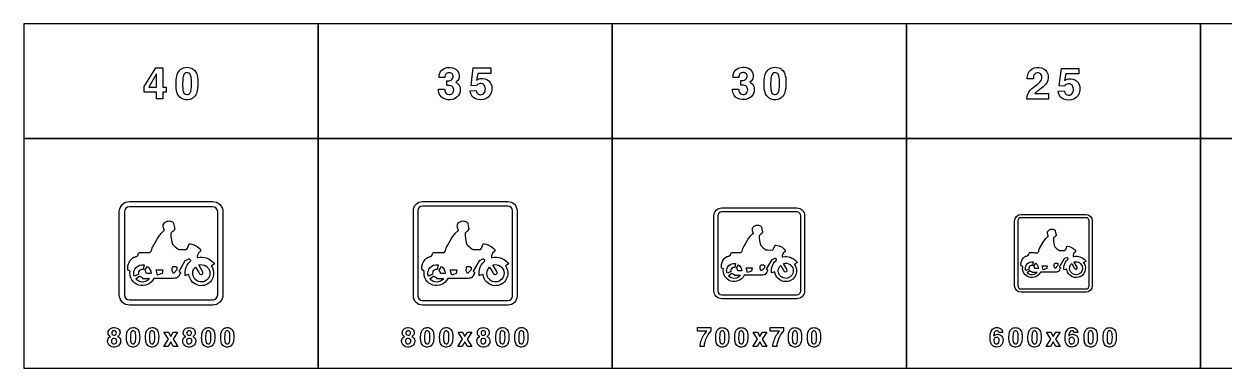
# Model space of a CAD drawing. Extents: x 0 to 18160, y 0 to 2655.
# Drawn here: x 0 to 9262, y 0 to 2655 of the extents above; entities that cross this region are included whole.
import ezdxf

# ---------------------------------------------------------------- set-up
doc = ezdxf.new("R2010")
doc.units = 0
doc.header["$MEASUREMENT"] = 0

msp = doc.modelspace()

# ---------------------------------------------------------------- linework, layer by layer
for points in [[(0, 1770), (2270, 1770), (2270, 2655), (0, 2655)], [(2270, 1770), (4540, 1770), (4540, 2655), (2270, 2655)], [(4540, 1770), (6810, 1770), (6810, 2655), (4540, 2655)], [(6810, 1770), (9080, 1770), (9080, 2655), (6810, 2655)], [(9080, 1770), (11350, 1770), (11350, 2655), (9080, 2655)], [(927.496, 2171.35), (1017.9, 2317.79), (1070.98, 2317.79), (1070.98, 2166.57), (1097.95, 2166.57), (1097.95, 2128.53), (1070.98, 2128.53), (1070.98, 2076.28), (1023.46, 2076.28), (1023.46, 2128.53), (927.496, 2128.53)], [(1023.46, 2269.13), (963.474, 2166.57), (1023.46, 2166.57)], [(0, 0), (2270, 0), (2270, 1770), (0, 1770)], [(2270, 0), (4540, 0), (4540, 1770), (2270, 1770)], [(4540, 0), (6810, 0), (6810, 1770), (4540, 1770)], [(6810, 0), (9080, 0), (9080, 1770), (6810, 1770)], [(9080, 0), (11350, 0), (11350, 1770), (9080, 1770)], [(1071.58, 757.196), (1066.69, 728.665), (1030.78, 716.841), (1020.35, 757.196)], [(3341.58, 757.196), (3336.69, 728.665), (3300.78, 716.841), (3290.35, 757.196)], [(5619.5, 773.171), (5615.23, 748.207), (5583.81, 737.861), (5574.68, 773.171)], [(7897.43, 789.147), (7893.77, 767.749), (7866.84, 758.881), (7859.01, 789.147)], [(1115.2, 221.769), (1080.08, 276.319), (1114.84, 276.319), (1133.11, 242.267), (1151.83, 276.319), (1185.98, 276.319), (1150.44, 222.29), (1186.95, 166.272), (1152.4, 166.272), (1132.54, 202.362), (1112.14, 166.272), (1077.99, 166.272)], [(3385.19, 221.769), (3350.07, 276.319), (3384.84, 276.319), (3403.11, 242.267), (3421.83, 276.319), (3455.97, 276.319), (3420.43, 222.29), (3456.95, 166.271), (3422.4, 166.271), (3402.54, 202.361), (3382.14, 166.271), (3347.99, 166.271)], [(5662.41, 221.387), (5627.29, 275.936), (5662.06, 275.936), (5680.33, 241.884), (5699.05, 275.936), (5733.19, 275.936), (5697.65, 221.908), (5734.17, 165.889), (5699.62, 165.889), (5679.76, 201.979), (5659.35, 165.889), (5625.21, 165.889)], [(7925.79, 221.523), (7890.67, 276.072), (7925.43, 276.072), (7943.7, 242.02), (7962.42, 276.072), (7996.57, 276.072), (7961.03, 222.044), (7997.54, 166.025), (7962.99, 166.025), (7943.13, 202.115), (7922.73, 166.025), (7888.58, 166.025)]]:
    msp.add_lwpolyline(points, close=True)
for points in [[(1173.29, 2191.65, -0.0563084), (1179.33, 2254.48, -0.130301), (1201.53, 2298.28, -0.174843), (1243.35, 2319.69, -0.147552), (1296.47, 2313.05, -0.192146), (1333.28, 2269.88, -0.0833996), (1342.52, 2212.85, -0.0545507), (1337.51, 2142.08, -0.116773), (1318.43, 2098, -0.221099), (1263.57, 2070.32, -0.162564), (1212.11, 2082.84, -0.174743), (1180.84, 2128.26, -0.0640867), (1173.37, 2186.95)], [(3199.84, 2150.87), (3246.2, 2150.87, 0.0411845), (3248.26, 2135.66, 0.335066), (3278.75, 2110.39, 0.276505), (3310.74, 2124.92, 0.158203), (3316.31, 2145.65, 0.0878221), (3313.34, 2161.57, 0.217575), (3294.82, 2178.43, 0.0882727), (3273.57, 2181.56), (3262.75, 2181.56), (3262.75, 2216.82, 0.0282129), (3282.34, 2217.42, 0.50028), (3309.32, 2262.91, 0.235001), (3290.79, 2277.96, 0.165496), (3265.12, 2275.67, 0.220849), (3250.9, 2259.12, 0.055705), (3248.02, 2240.92), (3203.2, 2240.92, -0.0488003), (3204.97, 2263.51, -0.30773), (3262.59, 2318.01, -0.146685), (3322.07, 2312.08, -0.469869), (3348.61, 2219.31, -0.0891152), (3336.57, 2207.54), (3332.3, 2204.54, -0.0245333), (3343.48, 2198.14, -0.202429), (3365.75, 2161.45, -0.422325), (3303.08, 2072, -0.154301), (3238.98, 2079.19, -0.287878), (3199.96, 2139.89, -0.0143877)], [(3442.43, 2139.57), (3489.39, 2141.35, 0.0452719), (3495.79, 2125.12, 0.0567733), (3500.53, 2118.25, 0.070207), (3504.95, 2114.77, 0.264984), (3540.97, 2112.87, 0.20748), (3558.38, 2135.98, 0.147389), (3557.24, 2174.01, 0.308532), (3527.86, 2195.42, 0.215743), (3498.08, 2185.19, 0.028781), (3492.71, 2178.95), (3450.09, 2180.96), (3467.91, 2315.64), (3601.95, 2315.64), (3601.95, 2273.77), (3501.51, 2273.77), (3492.55, 2221.76, -0.0211252), (3505.46, 2229.3, -0.121371), (3538.8, 2235.15, -0.244671), (3598.59, 2203.2, -0.173069), (3610.16, 2144.07, -0.256779), (3564.98, 2078.08, -0.199585), (3485.44, 2077.01, -0.245625), (3445.16, 2125.91, -0.0170062)], [(5469.08, 2152.29), (5515.45, 2152.29, 0.0411845), (5517.5, 2137.08, 0.335066), (5547.99, 2111.8, 0.276505), (5579.98, 2126.34, 0.158203), (5585.55, 2147.07, 0.0878221), (5582.59, 2162.99, 0.217575), (5564.07, 2179.85, 0.0882727), (5542.82, 2182.97), (5532, 2182.97), (5532, 2218.24, 0.0282129), (5551.59, 2218.83, 0.50028), (5578.56, 2264.33, 0.235001), (5560.04, 2279.38, 0.165496), (5534.37, 2277.09, 0.220849), (5520.15, 2260.54, 0.055705), (5517.27, 2242.33), (5472.44, 2242.33, -0.0488003), (5474.22, 2264.92, -0.30773), (5531.84, 2319.43, -0.146685), (5591.32, 2313.5, -0.469869), (5617.86, 2220.73, -0.0891152), (5605.81, 2208.96), (5601.55, 2205.96, -0.0245333), (5612.72, 2199.56, -0.202429), (5635, 2162.87, -0.422325), (5572.32, 2073.41, -0.154301), (5508.22, 2080.6, -0.287878), (5469.2, 2141.31, -0.0143877)], [(5711.68, 2191.65, -0.0563084), (5717.72, 2254.48, -0.130301), (5739.91, 2298.28, -0.174843), (5781.74, 2319.69, -0.147552), (5834.86, 2313.05, -0.192146), (5871.67, 2269.88, -0.0833996), (5880.91, 2212.85, -0.0545507), (5875.89, 2142.08, -0.116773), (5856.82, 2098, -0.221099), (5801.96, 2070.32, -0.162564), (5750.5, 2082.84, -0.174743), (5719.22, 2128.26, -0.0640867), (5711.76, 2186.95)], [(7741.06, 2074.79, -0.0640343), (7742.32, 2095.72, -0.161687), (7778.14, 2156.27, -0.0283718), (7819.97, 2188.65, 0.0545111), (7840.86, 2206.58, 0.192461), (7855.83, 2246.12, 0.234238), (7842.24, 2272.5, 0.196223), (7816.93, 2277.28, 0.252425), (7795.01, 2260.1, 0.0856617), (7790.86, 2243.08, 0.0202329), (7790.15, 2231.39), (7743.51, 2231.39, -0.0983795), (7749.55, 2272.7, -0.245047), (7795.72, 2315.83, -0.207102), (7872.69, 2307.49, -0.233443), (7905.15, 2255.16, -0.20961), (7886.99, 2190.98, -0.0785124), (7853.06, 2159.51, 0.0107372), (7817.24, 2133.72, 0.0665092), (7801.37, 2117.68), (7905.86, 2117.68), (7905.86, 2074.79)], [(1224.67, 2161.12, 0.0124589), (1225.19, 2154.8, 0.0668192), (1230.8, 2129.4, 0.615362), (1281.7, 2123.79, 0.0726881), (1287.15, 2136.83, 0.0588562), (1291.85, 2174.11, 0.0389037), (1290.23, 2241.09, 0.084671), (1283.64, 2264.43, 0.156013), (1272.18, 2276.6, 0.143208), (1256.47, 2279.56, 0.172584), (1240.71, 2273.36, 0.132565), (1230.76, 2257.8, 0.0498315), (1226.21, 2236.08, 0.0368731)], [(5763.06, 2161.12, 0.0124589), (5763.57, 2154.8, 0.0668192), (5769.18, 2129.4, 0.615362), (5820.09, 2123.79, 0.0726881), (5825.54, 2136.83, 0.0588562), (5830.24, 2174.11, 0.0389037), (5828.62, 2241.09, 0.084671), (5822.02, 2264.43, 0.156013), (5810.57, 2276.6, 0.143208), (5794.85, 2279.56, 0.172584), (5779.09, 2273.36, 0.132565), (5769.14, 2257.8, 0.0498315), (5764.6, 2236.08, 0.0368731)], [(7981.21, 2136.73), (8028.17, 2138.5, 0.0452719), (8034.56, 2122.27, 0.0567733), (8039.3, 2115.4, 0.070207), (8043.73, 2111.92, 0.264984), (8079.74, 2110.03, 0.20748), (8097.16, 2133.13, 0.147389), (8096.02, 2171.17, 0.308532), (8066.63, 2192.57, 0.215743), (8036.85, 2182.34, 0.028781), (8031.48, 2176.1), (7988.87, 2178.12), (8006.68, 2312.79), (8140.72, 2312.79), (8140.72, 2270.93), (8040.29, 2270.93), (8031.33, 2218.92, -0.0211252), (8044.24, 2226.46, -0.121371), (8077.57, 2232.3, -0.244671), (8137.37, 2200.35, -0.173069), (8148.94, 2141.23, -0.256779), (8103.76, 2075.23, -0.199585), (8024.22, 2074.17, -0.245625), (7983.93, 2123.06, -0.0170062)], [(815, 485, -0.414213), (735, 565), (735, 1205, -0.414213), (815, 1285), (1455, 1285, -0.414213), (1535, 1205), (1535, 565, -0.414213), (1455, 485)], [(815, 525), (1455, 525, 0.414213), (1495, 565), (1495, 1205, 0.414213), (1455, 1245), (815, 1245, 0.414213), (775, 1205), (775, 565, 0.414213)], [(3075, 485, -0.414213), (3005, 555), (3005, 1215, -0.414213), (3075, 1285), (3735, 1285, -0.414213), (3805, 1215), (3805, 555, -0.414213), (3735, 485)], [(3075, 520), (3735, 520, 0.414213), (3770, 555), (3770, 1215, 0.414213), (3735, 1250), (3075, 1250, 0.414213), (3040, 1215), (3040, 555, 0.414213)], [(5385, 535, -0.414213), (5325, 595), (5325, 1175, -0.414213), (5385, 1235), (5965, 1235, -0.414213), (6025, 1175), (6025, 595, -0.414213), (5965, 535)], [(5385, 565), (5965, 565, 0.414213), (5995, 595), (5995, 1175, 0.414213), (5965, 1205), (5385, 1205, 0.414213), (5355, 1175), (5355, 595, 0.414213)], [(932.669, 892.54), (943.369, 891.602), (946.256, 891.58), (972.037, 891.58), (983.669, 904.424), (988.814, 926.756, -0.0734665), (991.494, 933.591), (1030.27, 1000.04), (1037.76, 1011.79), (1057.49, 1036.93, -0.106302), (1075.85, 1055.58, 0.0110135), (1076.83, 1056.58, -0.0597606), (1078.89, 1058.02, 0.0358043), (1082.02, 1060.08, 0.101417), (1082.77, 1061, 0.121164), (1082.92, 1061.82, 0.0681295), (1082.26, 1064.33, -0.00559574), (1081.6, 1066.21), (1075.99, 1083.79, -0.083152), (1073.98, 1095.48, -0.165526), (1079.38, 1113.44, -0.18054), (1102.84, 1131.48, -0.00931078), (1109.65, 1133.05, -0.1105), (1129.09, 1134.09, -0.107842), (1146.35, 1127.14, -0.193493), (1154.65, 1115.05), (1160.66, 1084.86, 0.0172048), (1162.37, 1079.12, -0.0531402), (1162.83, 1076.36, 0.0108776), (1163.49, 1073.18, -0.208209), (1162.87, 1069.71, -0.0626307), (1160.27, 1067.12, 0.128147), (1158.05, 1064.2, -0.0728872), (1154.23, 1057.66, -0.0866384), (1151.1, 1055.46, 0.0801902), (1147.01, 1052.27, -0.063134), (1141.64, 1047.79), (1139.22, 1046.6, 0.26644), (1134.26, 1038.96), (1134.26, 1016.97), (1139.01, 984.152), (1145.79, 955.58), (1150.43, 950.962, 0.0469482), (1186.45, 919.502, -0.00650722), (1187.15, 918.877, 0.218206), (1194.87, 915.774, -0.0203546), (1209.82, 914.893), (1210.37, 914.841), (1251.07, 913.54, 0.151053), (1260.9, 923.683), (1261.18, 924.448), (1274.01, 958.185, -0.0922647), (1295.81, 955.305), (1310.37, 950.596, -0.0521005), (1315.84, 948.471), (1336.27, 938.687, -0.0470384), (1337.23, 937.955), (1339.13, 936.401), (1361.16, 916.79, -0.00817169), (1363.38, 914.08), (1363.38, 905.265), (1363.33, 901.933), (1346.14, 886.413), (1337.39, 866.665), (1337.39, 852.745, -0.0145012), (1342.55, 854.098, -0.265916), (1462.96, 813.607, -0.0810022), (1466.92, 808.631, 0.0363716), (1468.07, 807.145, -0.139956), (1468.75, 805.727, -0.160071), (1468.18, 803.694, -0.102832), (1467.29, 802.642), (1446.87, 789.75, 0.0925799), (1445.76, 788.288, 0.0790664), (1445.55, 787.602, -0.188308), (1463.29, 720.201, -0.261646), (1409.32, 644.676, -0.0175687), (1403.14, 641.998, -0.296211), (1301.28, 662.524, -0.179221), (1272.68, 722.618, 0.116494), (1271.43, 722.437, 0.0103544), (1270.6, 722.093), (1246.29, 713.544, -0.0383869), (1245.67, 713.613, -0.2492), (1244, 715.031, -0.123838), (1243.47, 719.397, 0.0149387), (1243.65, 722.299), (1243.65, 736.002, -0.0757121), (1245.36, 758.564), (1245.48, 759.116, -0.164288), (1283.71, 823.002), (1284.43, 823.555, -0.0193104), (1285.57, 824.471, 0.232387), (1287.43, 827.968, 0.210015), (1285.93, 831.064), (1276.24, 839.407, 0.319438), (1269.53, 839.288), (1250.37, 830.859, 0.146069), (1242.42, 825.933), (1199.63, 751.625, -0.00762211), (1197.76, 748.904, 0.0853015), (1196.62, 746.504, 0.267708), (1197.12, 744.379, 0.00778234), (1197.62, 743.899), (1206.02, 738.596, -0.281828), (1208, 735.145, -0.10676), (1206.6, 730.573, -0.00628298), (1206.12, 729.613), (1197.92, 713.91, -0.0103413), (1195.93, 710.687, 0.0265761), (1195.52, 709.888, -0.102349), (1194.21, 708.241, 0.0536974), (1192.75, 706.687, 0.0465379), (1192.48, 706.207, -0.153336), (1177.21, 694.531, -0.0602058), (1155, 691.393), (1154.33, 691.397), (1000.77, 691.58, -0.878082), (819.1, 747.511, 0.0806688), (818.597, 748.116), (804.84, 754.756, -0.0367478), (803.189, 755.808, -0.0743239), (802.229, 756.904, -0.0353878), (801.251, 771.363, -0.0824297), (806.595, 803.701, -0.025853), (810.482, 813.555, -0.171848), (848.895, 855.85, -0.0205611), (853.525, 856.241, 0.119232), (863.513, 859.669, -0.0351181), (867.194, 861.383), (869.525, 862.596, 0.053858), (872.244, 864.035, -0.0879301), (875.194, 865.705, 0.0714282), (878.439, 867.419, 0.234052), (880.244, 872.196, 0.0224439), (879.926, 875.372, -0.173776), (880.681, 878.709, 0.00833532), (881.888, 880.79, -0.0894157), (891.006, 892.54)], [(3202.67, 892.54), (3213.37, 891.602), (3216.26, 891.58), (3242.04, 891.58), (3253.67, 904.424), (3258.81, 926.756, -0.0734665), (3261.49, 933.591), (3300.27, 1000.04), (3307.76, 1011.79), (3327.49, 1036.93, -0.106302), (3345.85, 1055.58, 0.0110135), (3346.83, 1056.58, -0.0597606), (3348.88, 1058.02, 0.0358043), (3352.02, 1060.08, 0.101417), (3352.77, 1061, 0.121164), (3352.92, 1061.82, 0.0681295), (3352.26, 1064.33, -0.00559574), (3351.59, 1066.21), (3345.99, 1083.79, -0.083152), (3343.98, 1095.48, -0.165526), (3349.38, 1113.44, -0.18054), (3372.84, 1131.48, -0.00931078), (3379.65, 1133.05, -0.1105), (3399.09, 1134.09, -0.107842), (3416.35, 1127.14, -0.193493), (3424.65, 1115.05), (3430.66, 1084.86, 0.0172048), (3432.37, 1079.12, -0.0531402), (3432.82, 1076.36, 0.0108776), (3433.49, 1073.18, -0.208209), (3432.87, 1069.71, -0.0626307), (3430.27, 1067.12, 0.128147), (3428.05, 1064.2, -0.0728872), (3424.23, 1057.66, -0.0866384), (3421.1, 1055.46, 0.0801902), (3417.01, 1052.27, -0.063134), (3411.64, 1047.79), (3409.22, 1046.6, 0.26644), (3404.26, 1038.96), (3404.26, 1016.97), (3409.01, 984.152), (3415.79, 955.58), (3420.43, 950.962, 0.0469482), (3456.45, 919.502, -0.00650722), (3457.15, 918.877, 0.218206), (3464.87, 915.774, -0.0203546), (3479.82, 914.893), (3480.37, 914.841), (3521.07, 913.54, 0.151053), (3530.9, 923.683), (3531.18, 924.448), (3544.01, 958.185, -0.0922647), (3565.81, 955.305), (3580.37, 950.596, -0.0521005), (3585.84, 948.471), (3606.27, 938.687, -0.0470384), (3607.23, 937.955), (3609.13, 936.401), (3631.16, 916.79, -0.00817169), (3633.38, 914.08), (3633.38, 905.265), (3633.33, 901.933), (3616.14, 886.413), (3607.39, 866.665), (3607.39, 852.745, -0.0145012), (3612.55, 854.098, -0.265916), (3732.96, 813.607, -0.0810022), (3736.92, 808.631, 0.0363716), (3738.07, 807.145, -0.139956), (3738.75, 805.727, -0.160071), (3738.18, 803.694, -0.102832), (3737.28, 802.642), (3716.87, 789.75, 0.0925799), (3715.76, 788.288, 0.0790664), (3715.55, 787.602, -0.188308), (3733.29, 720.201, -0.261646), (3679.32, 644.676, -0.0175687), (3673.14, 641.998, -0.296211), (3571.28, 662.524, -0.179221), (3542.68, 722.618, 0.116494), (3541.43, 722.437, 0.0103544), (3540.6, 722.093), (3516.28, 713.544, -0.0383869), (3515.66, 713.613, -0.2492), (3514, 715.031, -0.123838), (3513.47, 719.397, 0.0149387), (3513.65, 722.299), (3513.65, 736.002, -0.0757121), (3515.36, 758.564), (3515.48, 759.116, -0.164288), (3553.71, 823.002), (3554.43, 823.555, -0.0193104), (3555.57, 824.471, 0.232387), (3557.43, 827.968, 0.210015), (3555.93, 831.064), (3546.24, 839.407, 0.319438), (3539.53, 839.288), (3520.37, 830.859, 0.146069), (3512.42, 825.933), (3469.63, 751.625, -0.00762211), (3467.76, 748.904, 0.0853015), (3466.62, 746.504, 0.267708), (3467.12, 744.379, 0.00778234), (3467.62, 743.899), (3476.02, 738.596, -0.281828), (3478, 735.145, -0.10676), (3476.6, 730.573, -0.00628298), (3476.12, 729.613), (3467.92, 713.91, -0.0103413), (3465.93, 710.687, 0.0265761), (3465.52, 709.888, -0.102349), (3464.21, 708.241, 0.0536974), (3462.75, 706.687, 0.0465379), (3462.48, 706.207, -0.153336), (3447.21, 694.531, -0.0602058), (3425, 691.393), (3424.32, 691.397), (3270.77, 691.58, -0.878082), (3089.1, 747.511, 0.0806688), (3088.6, 748.116), (3074.84, 754.756, -0.0367478), (3073.19, 755.808, -0.0743239), (3072.23, 756.904, -0.0353878), (3071.25, 771.363, -0.0824297), (3076.59, 803.701, -0.025853), (3080.48, 813.555, -0.171848), (3118.89, 855.85, -0.0205611), (3123.52, 856.241, 0.119232), (3133.51, 859.669, -0.0351181), (3137.19, 861.383), (3139.52, 862.596, 0.053858), (3142.24, 864.035, -0.0879301), (3145.19, 865.705, 0.0714282), (3148.44, 867.419, 0.234052), (3150.24, 872.196, 0.0224439), (3149.93, 875.372, -0.173776), (3150.68, 878.709, 0.00833532), (3151.89, 880.79, -0.0894157), (3161.01, 892.54)], [(7695, 585, -0.414213), (7645, 635), (7645, 1135, -0.414213), (7695, 1185), (8195, 1185, -0.414213), (8245, 1135), (8245, 635, -0.414213), (8195, 585)], [(7695, 610), (8195, 610, 0.414213), (8220, 635), (8220, 1135, 0.414213), (8195, 1160), (7695, 1160, 0.414213), (7670, 1135), (7670, 635, 0.414213)], [(5497.96, 891.597), (5507.32, 890.777), (5509.85, 890.757), (5532.41, 890.757), (5542.59, 901.996), (5547.09, 921.537, -0.0734665), (5549.43, 927.517), (5583.36, 985.656), (5589.92, 995.937), (5607.18, 1017.94, -0.106302), (5623.25, 1034.26, 0.0110135), (5624.1, 1035.14, -0.0597606), (5625.9, 1036.4, 0.0358043), (5628.64, 1038.2, 0.101417), (5629.3, 1039, 0.121164), (5629.43, 1039.72, 0.0681295), (5628.85, 1041.92, -0.00559574), (5628.27, 1043.56), (5623.37, 1058.94, -0.083152), (5621.61, 1069.17, -0.165526), (5626.33, 1084.89, -0.18054), (5646.86, 1100.67, -0.00931078), (5652.82, 1102.04, -0.1105), (5669.83, 1102.95, -0.107842), (5684.93, 1096.88, -0.193493), (5692.19, 1086.3), (5697.45, 1059.88, 0.0172048), (5698.95, 1054.86, -0.0531402), (5699.35, 1052.44, 0.0108776), (5699.93, 1049.66, -0.208209), (5699.39, 1046.62, -0.0626307), (5697.11, 1044.36, 0.128147), (5695.17, 1041.8, -0.0728872), (5691.83, 1036.08, -0.0866384), (5689.09, 1034.16, 0.0801902), (5685.51, 1031.36, -0.063134), (5680.81, 1027.44), (5678.69, 1026.4, 0.26644), (5674.35, 1019.72), (5674.35, 1000.48), (5678.51, 971.758), (5684.44, 946.757), (5688.5, 942.716, 0.0469482), (5720.02, 915.189, -0.00650722), (5720.63, 914.642, 0.218206), (5727.39, 911.927, -0.0203546), (5740.71, 911.134), (5776.56, 909.972, 0.151053), (5785.16, 918.847), (5785.41, 919.517), (5796.63, 949.037, -0.0922647), (5815.71, 946.517), (5828.45, 942.396, -0.0521005), (5833.23, 940.537), (5851.11, 931.976, -0.0470384), (5851.95, 931.336), (5853.61, 929.976), (5872.89, 912.816, -0.00817169), (5874.83, 910.445), (5874.83, 902.732), (5874.79, 899.816), (5859.75, 886.236), (5852.09, 868.957), (5852.09, 856.777, -0.0145012), (5856.61, 857.961, -0.265916), (5961.97, 822.531, -0.0810022), (5965.43, 818.177, 0.0363716), (5966.43, 816.877, -0.139956), (5967.03, 815.636, -0.160071), (5966.53, 813.857, -0.102832), (5965.75, 812.937), (5947.89, 801.656, 0.0925799), (5946.91, 800.377, 0.0790664), (5946.73, 799.777, -0.188308), (5962.26, 740.801, -0.261646), (5915.03, 674.716, -0.0175687), (5909.62, 672.373, -0.296211), (5820.49, 690.334, -0.179221), (5795.47, 742.916, 0.116494), (5794.37, 742.757, 0.0103544), (5793.65, 742.457), (5772.37, 734.976, -0.0383869), (5771.83, 735.037, -0.2492), (5770.37, 736.277, -0.123838), (5769.91, 740.097, 0.0149387), (5770.07, 742.636), (5770.07, 754.627, -0.0757121), (5771.62, 774.61, -0.164288), (5805.12, 830.752), (5805.75, 831.236, -0.0193104), (5806.75, 832.037, 0.232387), (5808.37, 835.097, 0.210015), (5807.07, 837.806), (5798.58, 845.106, 0.319438), (5792.71, 845.002), (5775.95, 837.627, 0.146069), (5768.99, 833.316), (5731.55, 768.297, -0.00762211), (5729.91, 765.916, 0.0853015), (5728.91, 763.816, 0.267708), (5729.35, 761.957, 0.00778234), (5729.79, 761.537), (5737.14, 756.896, -0.281828), (5738.87, 753.877, -0.10676), (5737.65, 749.877, -0.00628298), (5737.23, 749.037), (5730.05, 735.296, -0.0103413), (5728.31, 732.476, 0.0265761), (5727.95, 731.777, -0.102349), (5726.81, 730.336, 0.0536974), (5725.41, 728.766, -0.153336), (5711.94, 718.34, -0.0602058), (5692.5, 715.593), (5691.91, 715.597), (5557.55, 715.758, -0.878082), (5398.59, 764.697, 0.0806688), (5398.15, 765.226), (5386.11, 771.037, -0.0367478), (5384.66, 771.957, -0.0743239), (5383.82, 772.916, -0.0353878), (5382.97, 785.568, -0.0824297), (5387.65, 813.863, -0.025853), (5391.05, 822.486, -0.171848), (5424.66, 859.494, -0.0205611), (5428.71, 859.836, 0.119232), (5437.45, 862.836, -0.0351181), (5440.67, 864.335), (5442.71, 865.396, 0.053858), (5445.09, 866.656, -0.0879301), (5447.67, 868.117, 0.0714282), (5450.51, 869.617, 0.234052), (5452.09, 873.797, 0.0224439), (5451.81, 876.576, -0.173776), (5452.47, 879.496, 0.00833532), (5453.53, 881.316, -0.0894157), (5461.5, 891.597)], [(7793.25, 890.655), (7801.28, 889.952), (7803.44, 889.935), (7822.78, 889.935), (7831.5, 899.568), (7835.36, 916.317, -0.0734665), (7837.37, 921.443), (7866.45, 971.277), (7872.07, 980.089), (7886.87, 998.95, -0.106302), (7900.64, 1012.94, 0.0110135), (7901.37, 1013.69, -0.0597606), (7902.91, 1014.77, 0.0358043), (7905.26, 1016.31, 0.101417), (7905.83, 1017, 0.121164), (7905.94, 1017.61, 0.0681295), (7905.44, 1019.5, -0.00559574), (7904.95, 1020.91), (7900.74, 1034.09, -0.083152), (7899.23, 1042.86, -0.165526), (7903.28, 1056.33, -0.18054), (7920.88, 1069.86, -0.00931078), (7925.99, 1071.04, -0.1105), (7940.56, 1071.82, -0.107842), (7953.51, 1066.61, -0.193493), (7959.74, 1057.54), (7964.24, 1034.89, 0.0172048), (7965.53, 1030.59, -0.0531402), (7965.87, 1028.52, 0.0108776), (7966.37, 1026.13, -0.208209), (7965.9, 1023.53, -0.0626307), (7963.95, 1021.59, 0.128147), (7962.29, 1019.4, -0.0728872), (7959.42, 1014.49, -0.0866384), (7957.08, 1012.85, 0.0801902), (7954.01, 1010.45, -0.063134), (7949.98, 1007.09), (7948.16, 1006.2, 0.26644), (7944.44, 1000.47), (7944.44, 983.98), (7948.01, 959.364), (7953.09, 937.935), (7956.57, 934.471, 0.0469482), (7983.59, 910.876, -0.00650722), (7984.11, 910.408, 0.218206), (7989.9, 908.081, -0.0203546), (8001.32, 907.4), (8032.05, 906.405, 0.151053), (8039.42, 914.012), (8039.64, 914.586), (8049.26, 939.889, -0.0922647), (8065.61, 937.729), (8076.53, 934.197, -0.0521005), (8080.63, 932.603), (8095.95, 925.265, -0.0470384), (8096.67, 924.716), (8098.1, 923.551), (8114.62, 908.842, -0.00817169), (8116.28, 906.81), (8116.28, 900.199), (8116.25, 897.7), (8103.36, 886.059), (8096.79, 871.249), (8096.79, 860.809, -0.0145012), (8100.66, 861.823, -0.265916), (8190.97, 831.455, -0.0810022), (8193.94, 827.724, 0.0363716), (8194.8, 826.609, -0.139956), (8195.31, 825.545, -0.160071), (8194.88, 824.02, -0.102832), (8194.21, 823.232), (8178.9, 813.562, 0.0925799), (8178.07, 812.466, 0.0790664), (8177.91, 811.952, -0.188308), (8191.22, 761.401, -0.261646), (8150.74, 704.757, -0.0175687), (8146.11, 702.748, -0.296211), (8069.71, 718.143, -0.179221), (8048.26, 763.213, 0.116494), (8047.32, 763.078, 0.0103544), (8046.7, 762.82), (8028.23, 756.434, -0.2492), (8026.75, 757.523, -0.123838), (8026.35, 760.798, 0.0149387), (8026.49, 762.974), (8026.49, 773.252, -0.0757121), (8027.81, 790.38, -0.164288), (8056.53, 838.502), (8057.07, 838.917, -0.0193104), (8057.93, 839.603, 0.232387), (8059.32, 842.226, 0.210015), (8058.2, 844.548), (8050.93, 850.805, 0.319438), (8045.9, 850.716), (8031.53, 844.394, 0.146069), (8025.56, 840.7), (7993.47, 784.969, -0.00762211), (7992.07, 782.928, 0.0853015), (7991.21, 781.128, 0.267708), (7991.59, 779.534, 0.00778234), (7991.96, 779.174), (7998.26, 775.197, -0.281828), (7999.75, 772.609, -0.10676), (7998.7, 769.18, -0.00628298), (7998.34, 768.46), (7992.19, 756.683, -0.0103413), (7990.7, 754.265, 0.0265761), (7990.39, 753.666, -0.102349), (7989.41, 752.431, 0.0536974), (7988.21, 751.085, -0.153336), (7976.66, 742.148, -0.0602058), (7959.74, 739.796), (7844.33, 739.935, -0.878082), (7707.93, 782.08, 0.0275905), (7707.61, 782.397), (7697.38, 787.317, -0.0367478), (7696.14, 788.106, -0.0743239), (7695.42, 788.928, -0.0353878), (7694.69, 799.773, -0.0824297), (7698.7, 824.026, -0.025853), (7701.61, 831.417, -0.171848), (7730.42, 863.138, -0.0205611), (7733.89, 863.431, 0.119232), (7741.38, 866.002, -0.0351181), (7744.14, 867.288), (7745.89, 868.197, 0.053858), (7747.93, 869.277, -0.0879301), (7750.14, 870.529, 0.0714282), (7752.58, 871.815, 0.234052), (7753.93, 875.397, 0.0224439), (7753.69, 877.779, -0.173776), (7754.26, 880.282, 0.00833532), (7755.17, 881.842, -0.0894157), (7762, 890.655)], [(926.337, 796.79), (919.573, 760.768, 0.215973), (895.689, 755.669, 0.303972), (883.895, 723.35, -0.0465995), (850.496, 708.904, -0.0530885), (847.369, 723.328, -0.152043), (855.638, 763.167, -0.262006), (907.801, 796.79)], [(980.26, 731.511, -0.207676), (979.479, 730.482, -0.0406322), (978.729, 730.163), (944.361, 730.218, 0.192112), (933.763, 753.819), (952.727, 784.584, -0.224554)], [(1153.47, 730.258), (1142.65, 749.268), (1143.94, 773.317, -0.207573), (1148.26, 782.437, -0.0936629), (1151.68, 783.899), (1171.76, 783.899), (1179.72, 779.008, -0.114343), (1180.06, 778.323, -0.0648039), (1180.14, 777.508), (1180.01, 758.506)], [(1405.93, 785.705, -0.0427255), (1409.5, 782.966), (1413.2, 779.87, -0.00685609), (1414.61, 778.549, -0.984128), (1324.62, 681.321), (1324.13, 681.826), (1318.18, 687.73, -0.071969), (1309.92, 699.502, -0.0470388), (1305, 712.102, -0.305541), (1324, 778.879), (1349.17, 736.238, 0.0355808), (1354.81, 728.055, 0.977951), (1379.37, 742.716, 0.0278456), (1378.66, 743.939), (1349.68, 795.031), (1348.75, 796.781, -0.197025)], [(3196.34, 796.79), (3189.57, 760.768, 0.215973), (3165.69, 755.669, 0.303972), (3153.89, 723.35, -0.0465995), (3120.5, 708.904, -0.0530885), (3117.37, 723.328, -0.152043), (3125.64, 763.167, -0.262006), (3177.8, 796.79)], [(3250.26, 731.511, -0.207676), (3249.48, 730.482, -0.0406322), (3248.73, 730.163), (3214.36, 730.218, 0.192112), (3203.76, 753.819), (3222.73, 784.584, -0.224554)], [(3423.47, 730.258), (3412.65, 749.268), (3413.94, 773.317, -0.207573), (3418.26, 782.437, -0.0936629), (3421.67, 783.899), (3441.76, 783.899), (3449.72, 779.008, -0.114343), (3450.06, 778.323, -0.0648039), (3450.14, 777.508), (3450.01, 758.506)], [(3675.93, 785.705, -0.0427255), (3679.5, 782.966), (3683.2, 779.87, -0.00685609), (3684.61, 778.549, -0.984128), (3594.62, 681.321), (3594.13, 681.826), (3588.18, 687.73, -0.071969), (3579.92, 699.502, -0.0470388), (3575, 712.102, -0.305541), (3594, 778.879), (3619.16, 736.238, 0.0355808), (3624.81, 728.055, 0.977951), (3649.37, 742.716, 0.0278456), (3648.66, 743.939), (3619.68, 795.031), (3618.75, 796.781, -0.197025)], [(5492.42, 807.816), (5486.5, 776.297, 0.215973), (5465.6, 771.836, 0.303972), (5455.28, 743.556, -0.0465995), (5426.06, 730.916, -0.0530885), (5423.32, 743.537, -0.152043), (5430.56, 778.396, -0.262006), (5476.2, 807.816)], [(5539.6, 750.697, -0.207676), (5538.92, 749.797, -0.0406322), (5538.26, 749.517), (5508.19, 749.566, 0.192112), (5498.92, 770.216), (5515.51, 797.136, -0.224554)], [(5691.16, 749.601), (5681.69, 766.234), (5682.82, 787.277, -0.207573), (5686.6, 795.257, -0.0936629), (5689.59, 796.537), (5707.16, 796.537), (5714.13, 792.257, -0.114343), (5714.42, 791.658, -0.0648039), (5714.5, 790.945), (5714.39, 774.318)], [(5912.07, 798.117, -0.0427255), (5915.18, 795.72), (5918.42, 793.011, -0.00685609), (5919.65, 791.855, -0.984128), (5840.92, 706.781), (5840.49, 707.222), (5835.28, 712.388, -0.071969), (5828.06, 722.689, -0.0470388), (5823.75, 733.714, -0.305541), (5840.37, 792.144), (5862.39, 754.834, 0.0355808), (5867.33, 747.673, 0.977951), (5888.83, 760.502, 0.0278456), (5888.2, 761.572), (5862.84, 806.277), (5862.03, 807.808, -0.197025)], [(7788.5, 818.842), (7783.43, 791.826, 0.215973), (7765.52, 788.002, 0.303972), (7756.67, 763.763, -0.0465995), (7731.62, 752.928, -0.0530885), (7729.28, 763.746, -0.152043), (7735.48, 793.625, -0.262006), (7774.6, 818.842)], [(7741.31, 737.02), (7758.09, 750.905), (7759.96, 752.655, -0.0903529), (7761.16, 753.375, -0.0964605), (7761.68, 753.444, 0.140039), (7778.25, 745.557, -0.177471), (7778.92, 744.032), (7778.77, 740.809, 0.248803), (7779.61, 740.02, 0.0334913), (7780.77, 739.935), (7819.98, 739.935, -0.16455), (7794.5, 721.18, -0.259081), (7747.96, 730.282, -0.0480415)], [(7828.94, 769.883, -0.207676), (7828.36, 769.111, -0.0406322), (7827.8, 768.872), (7802.02, 768.914, 0.192112), (7794.07, 786.614), (7808.29, 809.688, -0.224554)], [(7958.85, 768.944), (7950.74, 783.201), (7951.7, 801.237, -0.207573), (7954.94, 808.078, -0.0936629), (7957.51, 809.174), (7972.57, 809.174), (7978.54, 805.506, -0.114343), (7978.79, 804.993, -0.0648039), (7978.85, 804.381), (7978.76, 790.13)], [(8148.2, 810.529, -0.0427255), (8150.87, 808.475), (8153.65, 806.153, -0.00685609), (8154.7, 805.162, -0.984128), (8087.22, 732.241), (8086.85, 732.619), (8082.39, 737.047, -0.071969), (8076.19, 745.877, -0.0470388), (8072.5, 755.327, -0.305541), (8086.75, 805.409), (8105.62, 773.429, 0.0355808), (8109.86, 767.292, 0.977951), (8128.28, 778.287, 0.0278456), (8127.74, 779.205), (8106.01, 817.523), (8105.31, 818.836, -0.197025)], [(863.412, 687.694), (885.791, 706.207), (888.283, 708.54, -0.0903529), (889.881, 709.5, -0.0964605), (890.569, 709.591, 0.140039), (912.669, 699.076, -0.177471), (913.559, 697.042), (913.367, 692.745, 0.248803), (914.201, 691.761, 0.0303233), (914.751, 691.625, 0.0334913), (916.027, 691.58), (968.306, 691.58, -0.16455), (934.337, 666.573, -0.259081), (872.283, 678.709, -0.0480415)], [(3133.41, 687.694), (3155.79, 706.207), (3158.28, 708.54, -0.0903529), (3159.88, 709.5, -0.0964605), (3160.57, 709.591, 0.140039), (3182.67, 699.076, -0.177471), (3183.56, 697.042), (3183.37, 692.745, 0.248803), (3184.2, 691.761, 0.0303233), (3184.75, 691.625, 0.0334913), (3186.03, 691.58), (3238.31, 691.58, -0.16455), (3204.34, 666.573, -0.259081), (3142.28, 678.709, -0.0480415)], [(5437.36, 712.357), (5456.94, 728.556), (5459.12, 730.597, -0.0903529), (5460.52, 731.437, -0.0964605), (5461.12, 731.517, 0.140039), (5480.46, 722.316, -0.177471), (5481.24, 720.537), (5481.07, 716.777, 0.248803), (5482.04, 715.856, 0.0334913), (5483.4, 715.758), (5529.14, 715.758, -0.16455), (5499.42, 693.877, -0.259081), (5445.12, 704.496, -0.0480415)], [(667.968, 242.323, -0.0382282), (664.485, 243.627, -0.270406), (649.106, 267.703, -0.377372), (679.437, 309.622, -0.15371), (717.921, 307.513, -0.416366), (738.324, 258.058, -0.173733), (723.774, 243.674), (722.328, 242.987, -0.0479914), (731.997, 238.034, -0.173856), (743.608, 221.873, -0.440125), (712.542, 164.243, -0.184), (667.115, 168.106, -0.410286), (649.627, 226.897, -0.151435), (664.035, 240.357)], [(677.305, 267.821, 0.0587981), (678.182, 263.887, 0.18403), (685.267, 254.717, 0.217144), (702.684, 253.485, 0.192437), (710.883, 260.57, 0.157808), (712.542, 273.982, 0.166677), (707.968, 282.821, 0.173614), (695.954, 287.323, 0.2359), (681.002, 280.902, 0.184791)], [(791.138, 234.258, -0.0563084), (794.763, 271.959, -0.130301), (808.081, 298.238, -0.174843), (833.176, 311.082, -0.147552), (865.048, 307.101, -0.192146), (887.133, 281.201, -0.0833996), (892.678, 246.983, -0.0545507), (889.668, 204.518, -0.116773), (878.223, 178.073, -0.221099), (845.308, 161.461, -0.162564), (814.432, 168.973, -0.174743), (795.664, 196.224, -0.0640867), (791.185, 231.438)], [(821.967, 215.94, 0.0124589), (822.275, 212.149, 0.0668192), (825.64, 196.912, 0.615362), (856.185, 193.547, 0.0726881), (859.455, 201.367, 0.0588562), (862.275, 223.736, 0.0389037), (861.304, 263.926, 0.084671), (857.346, 277.93, 0.156013), (850.474, 285.229, 0.143208), (841.043, 287.006, 0.172584), (831.588, 283.286, 0.132565), (825.616, 273.949, 0.0498315), (822.891, 260.916, 0.0368731)], [(937.884, 234.249, -0.0563084), (941.509, 271.95, -0.130301), (954.827, 298.23, -0.174843), (979.922, 311.073, -0.147552), (1011.79, 307.092, -0.192146), (1033.88, 281.192, -0.0833996), (1039.42, 246.974, -0.0545507), (1036.41, 204.509, -0.116773), (1024.97, 178.064, -0.221099), (992.054, 161.452, -0.162564), (961.178, 168.964, -0.174743), (942.41, 196.215, -0.0640867), (937.931, 231.429)], [(968.713, 215.931, 0.0124589), (969.021, 212.14, 0.0668192), (972.386, 196.903, 0.615362), (1002.93, 193.538, 0.0726881), (1006.2, 201.358, 0.0588562), (1009.02, 223.727, 0.0389037), (1008.05, 263.917, 0.084671), (1004.09, 277.922, 0.156013), (997.22, 285.22, 0.143208), (987.789, 286.997, 0.172584), (978.334, 283.277, 0.132565), (972.363, 273.94, 0.0498315), (969.637, 260.907, 0.0368731)], [(1248.01, 242.296, -0.0382282), (1244.53, 243.599, -0.270406), (1229.15, 267.675, -0.377372), (1259.48, 309.594, -0.15371), (1297.96, 307.485, -0.416366), (1318.36, 258.03, -0.173733), (1303.82, 243.646), (1302.37, 242.959, -0.0479914), (1312.04, 238.007, -0.173856), (1323.65, 221.846, -0.440125), (1292.58, 164.215, -0.184), (1247.16, 168.078, -0.410286), (1229.67, 226.869, -0.151435), (1244.08, 240.329)], [(1257.35, 267.793, 0.0587981), (1258.22, 263.86, 0.18403), (1265.31, 254.689, 0.217144), (1282.72, 253.457, 0.192437), (1290.92, 260.542, 0.157808), (1292.58, 273.955, 0.166677), (1288.01, 282.793, 0.173614), (1276, 287.296, 0.2359), (1261.04, 280.874, 0.184791)], [(1371.18, 234.284, -0.0563084), (1374.8, 271.986, -0.130301), (1388.12, 298.265, -0.174843), (1413.22, 311.109, -0.147552), (1445.09, 307.128, -0.192146), (1467.17, 281.228, -0.0833996), (1472.72, 247.01, -0.0545507), (1469.71, 204.545, -0.116773), (1458.26, 178.1, -0.221099), (1425.35, 161.488, -0.162564), (1394.47, 169, -0.174743), (1375.71, 196.251, -0.0640867), (1371.23, 231.465)], [(1402.01, 215.967, 0.0124589), (1402.32, 212.175, 0.0668192), (1405.68, 196.939, 0.615362), (1436.23, 193.574, 0.0726881), (1439.5, 201.394, 0.0588562), (1442.32, 223.763, 0.0389037), (1441.34, 263.953, 0.084671), (1437.39, 277.957, 0.156013), (1430.52, 285.256, 0.143208), (1421.08, 287.033, 0.172584), (1411.63, 283.313, 0.132565), (1405.66, 273.976, 0.0498315), (1402.93, 260.943, 0.0368731)], [(1517.93, 234.312, -0.0563084), (1521.55, 272.013, -0.130301), (1534.87, 298.293, -0.174843), (1559.96, 311.136, -0.147552), (1591.83, 307.155, -0.192146), (1613.92, 281.255, -0.0833996), (1619.47, 247.037, -0.0545507), (1616.46, 204.573, -0.116773), (1605.01, 178.127, -0.221099), (1572.1, 161.516, -0.162564), (1541.22, 169.028, -0.174743), (1522.45, 196.279, -0.0640867), (1517.97, 231.492)], [(1548.75, 215.994, 0.0124589), (1549.06, 212.203, 0.0668192), (1552.43, 196.966, 0.615362), (1582.97, 193.601, 0.0726881), (1586.24, 201.421, 0.0588562), (1589.06, 223.791, 0.0389037), (1588.09, 263.98, 0.084671), (1584.13, 277.985, 0.156013), (1577.26, 285.283, 0.143208), (1567.83, 287.061, 0.172584), (1558.38, 283.34, 0.132565), (1552.4, 274.004, 0.0498315), (1549.68, 260.971, 0.0368731)], [(2937.96, 242.323, -0.0382282), (2934.48, 243.627, -0.270406), (2919.1, 267.702, -0.377372), (2949.43, 309.622, -0.15371), (2987.91, 307.513, -0.416366), (3008.32, 258.058, -0.173733), (2993.77, 243.674), (2992.32, 242.987, -0.0479914), (3001.99, 238.034, -0.173856), (3013.6, 221.873, -0.440125), (2982.54, 164.243, -0.184), (2937.11, 168.105, -0.410286), (2919.62, 226.897, -0.151435), (2934.03, 240.357)], [(2947.3, 267.821, 0.0587981), (2948.18, 263.887, 0.18403), (2955.26, 254.717, 0.217144), (2972.68, 253.485, 0.192437), (2980.88, 260.57, 0.157808), (2982.54, 273.982, 0.166677), (2977.96, 282.821, 0.173614), (2965.95, 287.323, 0.2359), (2951, 280.902, 0.184791)], [(3061.13, 234.257, -0.0563084), (3064.76, 271.959, -0.130301), (3078.07, 298.238, -0.174843), (3103.17, 311.082, -0.147552), (3135.04, 307.101, -0.192146), (3157.13, 281.2, -0.0833996), (3162.67, 246.982, -0.0545507), (3159.66, 204.518, -0.116773), (3148.22, 178.073, -0.221099), (3115.3, 161.461, -0.162564), (3084.43, 168.973, -0.174743), (3065.66, 196.224, -0.0640867), (3061.18, 231.437)], [(3091.96, 215.94, 0.0124589), (3092.27, 212.148, 0.0668192), (3095.63, 196.911, 0.615362), (3126.18, 193.546, 0.0726881), (3129.45, 201.366, 0.0588562), (3132.27, 223.736, 0.0389037), (3131.3, 263.926, 0.084671), (3127.34, 277.93, 0.156013), (3120.47, 285.229, 0.143208), (3111.04, 287.006, 0.172584), (3101.58, 283.286, 0.132565), (3095.61, 273.949, 0.0498315), (3092.89, 260.916, 0.0368731)], [(3207.88, 234.248, -0.0563084), (3211.5, 271.95, -0.130301), (3224.82, 298.229, -0.174843), (3249.92, 311.073, -0.147552), (3281.79, 307.092, -0.192146), (3303.87, 281.192, -0.0833996), (3309.42, 246.974, -0.0545507), (3306.41, 204.509, -0.116773), (3294.96, 178.064, -0.221099), (3262.05, 161.452, -0.162564), (3231.17, 168.964, -0.174743), (3212.4, 196.215, -0.0640867), (3207.93, 231.428)], [(3238.71, 215.931, 0.0124589), (3239.02, 212.139, 0.0668192), (3242.38, 196.902, 0.615362), (3272.93, 193.537, 0.0726881), (3276.2, 201.357, 0.0588562), (3279.01, 223.727, 0.0389037), (3278.04, 263.917, 0.084671), (3274.09, 277.921, 0.156013), (3267.21, 285.22, 0.143208), (3257.78, 286.997, 0.172584), (3248.33, 283.277, 0.132565), (3242.36, 273.94, 0.0498315), (3239.63, 260.907, 0.0368731)], [(3518, 242.296, -0.0382282), (3514.52, 243.599, -0.270406), (3499.14, 267.675, -0.377372), (3529.47, 309.594, -0.15371), (3567.96, 307.485, -0.416366), (3588.36, 258.03, -0.173733), (3573.81, 243.646), (3572.36, 242.959, -0.0479914), (3582.03, 238.007, -0.173856), (3593.64, 221.845, -0.440125), (3562.58, 164.215, -0.184), (3517.15, 168.078, -0.410286), (3499.66, 226.869, -0.151435), (3514.07, 240.329)], [(3527.34, 267.793, 0.0587981), (3528.22, 263.86, 0.18403), (3535.3, 254.689, 0.217144), (3552.72, 253.457, 0.192437), (3560.92, 260.542, 0.157808), (3562.58, 273.954, 0.166677), (3558, 282.793, 0.173614), (3545.99, 287.296, 0.2359), (3531.04, 280.874, 0.184791)], [(3641.17, 234.284, -0.0563084), (3644.8, 271.986, -0.130301), (3658.12, 298.265, -0.174843), (3683.21, 311.109, -0.147552), (3715.08, 307.128, -0.192146), (3737.17, 281.227, -0.0833996), (3742.71, 247.009, -0.0545507), (3739.7, 204.545, -0.116773), (3728.26, 178.099, -0.221099), (3695.34, 161.488, -0.162564), (3664.47, 169, -0.174743), (3645.7, 196.251, -0.0640867), (3641.22, 231.464)], [(3672, 215.967, 0.0124589), (3672.31, 212.175, 0.0668192), (3675.68, 196.938, 0.615362), (3706.22, 193.573, 0.0726881), (3709.49, 201.393, 0.0588562), (3712.31, 223.763, 0.0389037), (3711.34, 263.953, 0.084671), (3707.38, 277.957, 0.156013), (3700.51, 285.256, 0.143208), (3691.08, 287.033, 0.172584), (3681.62, 283.313, 0.132565), (3675.65, 273.976, 0.0498315), (3672.93, 260.943, 0.0368731)], [(3787.92, 234.312, -0.0563084), (3791.54, 272.013, -0.130301), (3804.86, 298.293, -0.174843), (3829.96, 311.136, -0.147552), (3861.83, 307.155, -0.192146), (3883.91, 281.255, -0.0833996), (3889.46, 247.037, -0.0545507), (3886.45, 204.572, -0.116773), (3875, 178.127, -0.221099), (3842.09, 161.515, -0.162564), (3811.21, 169.027, -0.174743), (3792.45, 196.278, -0.0640867), (3787.97, 231.492)], [(3818.75, 215.994, 0.0124589), (3819.06, 212.203, 0.0668192), (3822.42, 196.966, 0.615362), (3852.97, 193.601, 0.0726881), (3856.24, 201.421, 0.0588562), (3859.06, 223.79, 0.0389037), (3858.08, 263.98, 0.084671), (3854.13, 277.985, 0.156013), (3847.26, 285.283, 0.143208), (3837.82, 287.06, 0.172584), (3828.37, 283.34, 0.132565), (3822.4, 274.004, 0.0498315), (3819.67, 260.97, 0.0368731)], [(5197.97, 311.538), (5301.72, 311.538), (5301.72, 287.747, 0.17337), (5248.52, 165.709), (5218.19, 165.709, -0.0554097), (5224.99, 205.33, -0.10295), (5266.79, 281.111), (5270.2, 285.353), (5197.97, 285.353)], [(5338.35, 233.875, -0.0563084), (5341.98, 271.576, -0.130301), (5355.29, 297.856, -0.174843), (5380.39, 310.699, -0.147552), (5412.26, 306.718, -0.192146), (5434.35, 280.818, -0.0833996), (5439.89, 246.6, -0.0545507), (5436.88, 204.136, -0.116773), (5425.44, 177.69, -0.221099), (5392.52, 161.079, -0.162564), (5361.65, 168.591, -0.174743), (5342.88, 195.842, -0.0640867), (5338.4, 231.055)], [(5369.18, 215.557, 0.0124589), (5369.49, 211.766, 0.0668192), (5372.85, 196.529, 0.615362), (5403.4, 193.164, 0.0726881), (5406.67, 200.984, 0.0588562), (5409.49, 223.354, 0.0389037), (5408.52, 263.543, 0.084671), (5404.56, 277.548, 0.156013), (5397.69, 284.846, 0.143208), (5388.26, 286.624, 0.172584), (5378.8, 282.903, 0.132565), (5372.83, 273.567, 0.0498315), (5370.1, 260.534, 0.0368731)], [(5485.1, 233.866, -0.0563084), (5488.72, 271.567, -0.130301), (5502.04, 297.847, -0.174843), (5527.14, 310.69, -0.147552), (5559.01, 306.709, -0.192146), (5581.09, 280.809, -0.0833996), (5586.64, 246.591, -0.0545507), (5583.63, 204.127, -0.116773), (5572.18, 177.681, -0.221099), (5539.27, 161.07, -0.162564), (5508.39, 168.582, -0.174743), (5489.62, 195.833, -0.0640867), (5485.14, 231.046)], [(5515.93, 215.548, 0.0124589), (5516.23, 211.757, 0.0668192), (5519.6, 196.52, 0.615362), (5550.14, 193.155, 0.0726881), (5553.41, 200.975, 0.0588562), (5556.23, 223.345, 0.0389037), (5555.26, 263.534, 0.084671), (5551.31, 277.539, 0.156013), (5544.43, 284.837, 0.143208), (5535, 286.615, 0.172584), (5525.55, 282.894, 0.132565), (5519.58, 273.558, 0.0498315), (5516.85, 260.525, 0.0368731)], [(5759.16, 311.51), (5862.9, 311.51), (5862.9, 287.719, 0.17337), (5809.7, 165.681), (5779.37, 165.681, -0.0554097), (5786.17, 205.302, -0.10295), (5827.97, 281.084), (5831.39, 285.325), (5759.16, 285.325)], [(5899.54, 233.902, -0.0563084), (5903.16, 271.603, -0.130301), (5916.48, 297.883, -0.174843), (5941.57, 310.726, -0.147552), (5973.45, 306.745, -0.192146), (5995.53, 280.845, -0.0833996), (6001.08, 246.627, -0.0545507), (5998.07, 204.162, -0.116773), (5986.62, 177.717, -0.221099), (5953.71, 161.106, -0.162564), (5922.83, 168.618, -0.174743), (5904.06, 195.869, -0.0640867), (5899.58, 231.082)], [(5930.36, 215.584, 0.0124589), (5930.67, 211.793, 0.0668192), (5934.04, 196.556, 0.615362), (5964.58, 193.191, 0.0726881), (5967.85, 201.011, 0.0588562), (5970.67, 223.381, 0.0389037), (5969.7, 263.57, 0.084671), (5965.74, 277.575, 0.156013), (5958.87, 284.873, 0.143208), (5949.44, 286.651, 0.172584), (5939.99, 282.93, 0.132565), (5934.01, 273.594, 0.0498315), (5931.29, 260.561, 0.0368731)], [(6046.28, 233.929, -0.0563084), (6049.91, 271.631, -0.130301), (6063.22, 297.91, -0.174843), (6088.32, 310.754, -0.147552), (6120.19, 306.773, -0.192146), (6142.28, 280.872, -0.0833996), (6147.82, 246.654, -0.0545507), (6144.81, 204.19, -0.116773), (6133.37, 177.744, -0.221099), (6100.45, 161.133, -0.162564), (6069.58, 168.645, -0.174743), (6050.81, 195.896, -0.0640867), (6046.33, 231.109)], [(6077.11, 215.612, 0.0124589), (6077.42, 211.82, 0.0668192), (6080.78, 196.583, 0.615362), (6111.33, 193.218, 0.0726881), (6114.6, 201.038, 0.0588562), (6117.42, 223.408, 0.0389037), (6116.45, 263.597, 0.084671), (6112.49, 277.602, 0.156013), (6105.62, 284.901, 0.143208), (6096.19, 286.678, 0.172584), (6086.73, 282.958, 0.132565), (6080.76, 273.621, 0.0498315), (6078.04, 260.588, 0.0368731)], [(7553.86, 273.901), (7525.61, 273.901, 0.0333099), (7523.62, 279.233, 0.308433), (7507.89, 287.93, 0.256298), (7491.16, 277.717, 0.0718547), (7486.8, 266.674, 0.0422837), (7483.79, 247.859, -0.0343264), (7495.07, 255.821, -0.198215), (7524.83, 258.546, -0.294049), (7555.09, 226.603, -0.195966), (7547.53, 181.769, -0.251599), (7509.24, 161.911, -0.162734), (7477.67, 171.224, -0.142524), (7461.25, 194.636, -0.0867955), (7455.85, 229.162, -0.0561633), (7459.19, 267.835, -0.143087), (7476.02, 299.778, -0.165016), (7500.4, 311.366, -0.137094), (7531.63, 307.598, -0.238813), (7552.18, 282.1, -0.0169871)], [(7601.73, 234.02, -0.0563084), (7605.35, 271.721, -0.130301), (7618.67, 298.001, -0.174843), (7643.77, 310.845, -0.147552), (7675.64, 306.864, -0.192146), (7697.72, 280.963, -0.0833996), (7703.27, 246.745, -0.0545507), (7700.26, 204.281, -0.116773), (7688.81, 177.835, -0.221099), (7655.9, 161.224, -0.162564), (7625.02, 168.736, -0.174743), (7606.25, 195.987, -0.0640867), (7601.78, 231.2)], [(7632.56, 215.702, 0.0124589), (7632.86, 211.911, 0.0668192), (7636.23, 196.674, 0.615362), (7666.77, 193.309, 0.0726881), (7670.05, 201.129, 0.0588562), (7672.86, 223.499, 0.0389037), (7671.89, 263.688, 0.084671), (7667.94, 277.693, 0.156013), (7661.06, 284.992, 0.143208), (7651.63, 286.769, 0.172584), (7642.18, 283.049, 0.132565), (7636.21, 273.712, 0.0498315), (7633.48, 260.679, 0.0368731)], [(7748.47, 234.02, -0.0563084), (7752.1, 271.721, -0.130301), (7765.42, 298.001, -0.174843), (7790.51, 310.845, -0.147552), (7822.38, 306.864, -0.192146), (7844.47, 280.963, -0.0833996), (7850.01, 246.745, -0.0545507), (7847, 204.281, -0.116773), (7835.56, 177.835, -0.221099), (7802.64, 161.224, -0.162564), (7771.77, 168.736, -0.174743), (7753, 195.987, -0.0640867), (7748.52, 231.2)], [(7779.3, 215.702, 0.0124589), (7779.61, 211.911, 0.0668192), (7782.98, 196.674, 0.615362), (7813.52, 193.309, 0.0726881), (7816.79, 201.129, 0.0588562), (7819.61, 223.499, 0.0389037), (7818.64, 263.688, 0.084671), (7814.68, 277.693, 0.156013), (7807.81, 284.992, 0.143208), (7798.38, 286.769, 0.172584), (7788.92, 283.049, 0.132565), (7782.95, 273.712, 0.0498315), (7780.23, 260.679, 0.0368731)], [(8133.77, 273.892), (8105.52, 273.892, 0.0333099), (8103.53, 279.224, 0.308433), (8087.8, 287.92, 0.256298), (8071.07, 277.707, 0.0718547), (8066.71, 266.664, 0.0422837), (8063.7, 247.849, -0.0343264), (8074.98, 255.811, -0.198215), (8104.74, 258.536, -0.294049), (8135, 226.593, -0.195966), (8127.44, 181.759, -0.251599), (8089.15, 161.902, -0.162734), (8057.58, 171.214, -0.142524), (8041.16, 194.627, -0.0867955), (8035.76, 229.153, -0.0561633), (8039.1, 267.826, -0.143087), (8055.93, 299.769, -0.165016), (8080.31, 311.356, -0.137094), (8111.54, 307.589, -0.238813), (8132.09, 282.091, -0.0169871)], [(8181.64, 234.038, -0.0563084), (8185.26, 271.739, -0.130301), (8198.58, 298.019, -0.174843), (8223.68, 310.862, -0.147552), (8255.55, 306.881, -0.192146), (8277.63, 280.981, -0.0833996), (8283.18, 246.763, -0.0545507), (8280.17, 204.298, -0.116773), (8268.72, 177.853, -0.221099), (8235.81, 161.242, -0.162564), (8204.93, 168.754, -0.174743), (8186.16, 196.005, -0.0640867), (8181.69, 231.218)], [(8212.47, 215.72, 0.0124589), (8212.78, 211.929, 0.0668192), (8216.14, 196.692, 0.615362), (8246.69, 193.327, 0.0726881), (8249.96, 201.147, 0.0588562), (8252.78, 223.517, 0.0389037), (8251.8, 263.706, 0.084671), (8247.85, 277.711, 0.156013), (8240.97, 285.009, 0.143208), (8231.54, 286.787, 0.172584), (8222.09, 283.066, 0.132565), (8216.12, 273.73, 0.0498315), (8213.39, 260.697, 0.0368731)], [(8328.38, 234.065, -0.0563084), (8332.01, 271.767, -0.130301), (8345.33, 298.046, -0.174843), (8370.42, 310.89, -0.147552), (8402.29, 306.909, -0.192146), (8424.38, 281.008, -0.0833996), (8429.92, 246.79, -0.0545507), (8426.92, 204.326, -0.116773), (8415.47, 177.88, -0.221099), (8382.55, 161.269, -0.162564), (8351.68, 168.781, -0.174743), (8332.91, 196.032, -0.0640867), (8328.43, 231.245)], [(8359.21, 215.748, 0.0124589), (8359.52, 211.956, 0.0668192), (8362.89, 196.719, 0.615362), (8393.43, 193.354, 0.0726881), (8396.7, 201.174, 0.0588562), (8399.52, 223.544, 0.0389037), (8398.55, 263.733, 0.084671), (8394.59, 277.738, 0.156013), (8387.72, 285.037, 0.143208), (8378.29, 286.814, 0.172584), (8368.83, 283.094, 0.132565), (8362.86, 273.757, 0.0498315), (8360.14, 260.724, 0.0368731)], [(674.84, 207.087, 0.0490068), (675.765, 200.381, 0.121824), (679.864, 191.992, 0.229649), (696.878, 185.641, 0.256774), (712.873, 195.57, 0.178638), (714.674, 215.12, 0.196143), (706.475, 226.186, 0.197496), (689.082, 228.271, 0.222887), (677.163, 219.006, 0.124888)], [(1254.88, 207.059, 0.0490068), (1255.81, 200.353, 0.121824), (1259.91, 191.964, 0.229649), (1276.92, 185.613, 0.256774), (1292.91, 195.542, 0.178638), (1294.72, 215.092, 0.196143), (1286.52, 226.158, 0.197496), (1269.12, 228.244, 0.222887), (1257.2, 218.978, 0.124888)], [(2944.83, 207.086, 0.0490068), (2945.76, 200.38, 0.121824), (2949.86, 191.992, 0.229649), (2966.87, 185.641, 0.256774), (2982.87, 195.57, 0.178638), (2984.67, 215.12, 0.196143), (2976.47, 226.186, 0.197496), (2959.08, 228.271, 0.222887), (2947.16, 219.006, 0.124888)], [(3524.88, 207.059, 0.0490068), (3525.8, 200.352, 0.121824), (3529.9, 191.964, 0.229649), (3546.91, 185.613, 0.256774), (3562.91, 195.542, 0.178638), (3564.71, 215.092, 0.196143), (3556.51, 226.158, 0.197496), (3539.12, 228.244, 0.222887), (3527.2, 218.978, 0.124888)], [(7485.38, 212.1, 0.0641861), (7486.63, 201.84, 0.139351), (7492.27, 191.745, 0.240104), (7510.16, 186.129, 0.267924), (7524.24, 196.247, 0.140614), (7527.13, 216.603, 0.112774), (7523.2, 227.693, 0.271024), (7505.59, 236.271, 0.294594), (7487.58, 224.423, 0.0908659)], [(8065.29, 212.091, 0.0641861), (8066.54, 201.83, 0.139351), (8072.18, 191.736, 0.240104), (8090.07, 186.119, 0.267924), (8104.15, 196.238, 0.140614), (8107.04, 216.593, 0.112774), (8103.11, 227.683, 0.271024), (8085.5, 236.262, 0.294594), (8067.49, 224.413, 0.0908659)]]:
    msp.add_lwpolyline(points, format="xyb", close=True)

doc.saveas('drawing.dxf')
